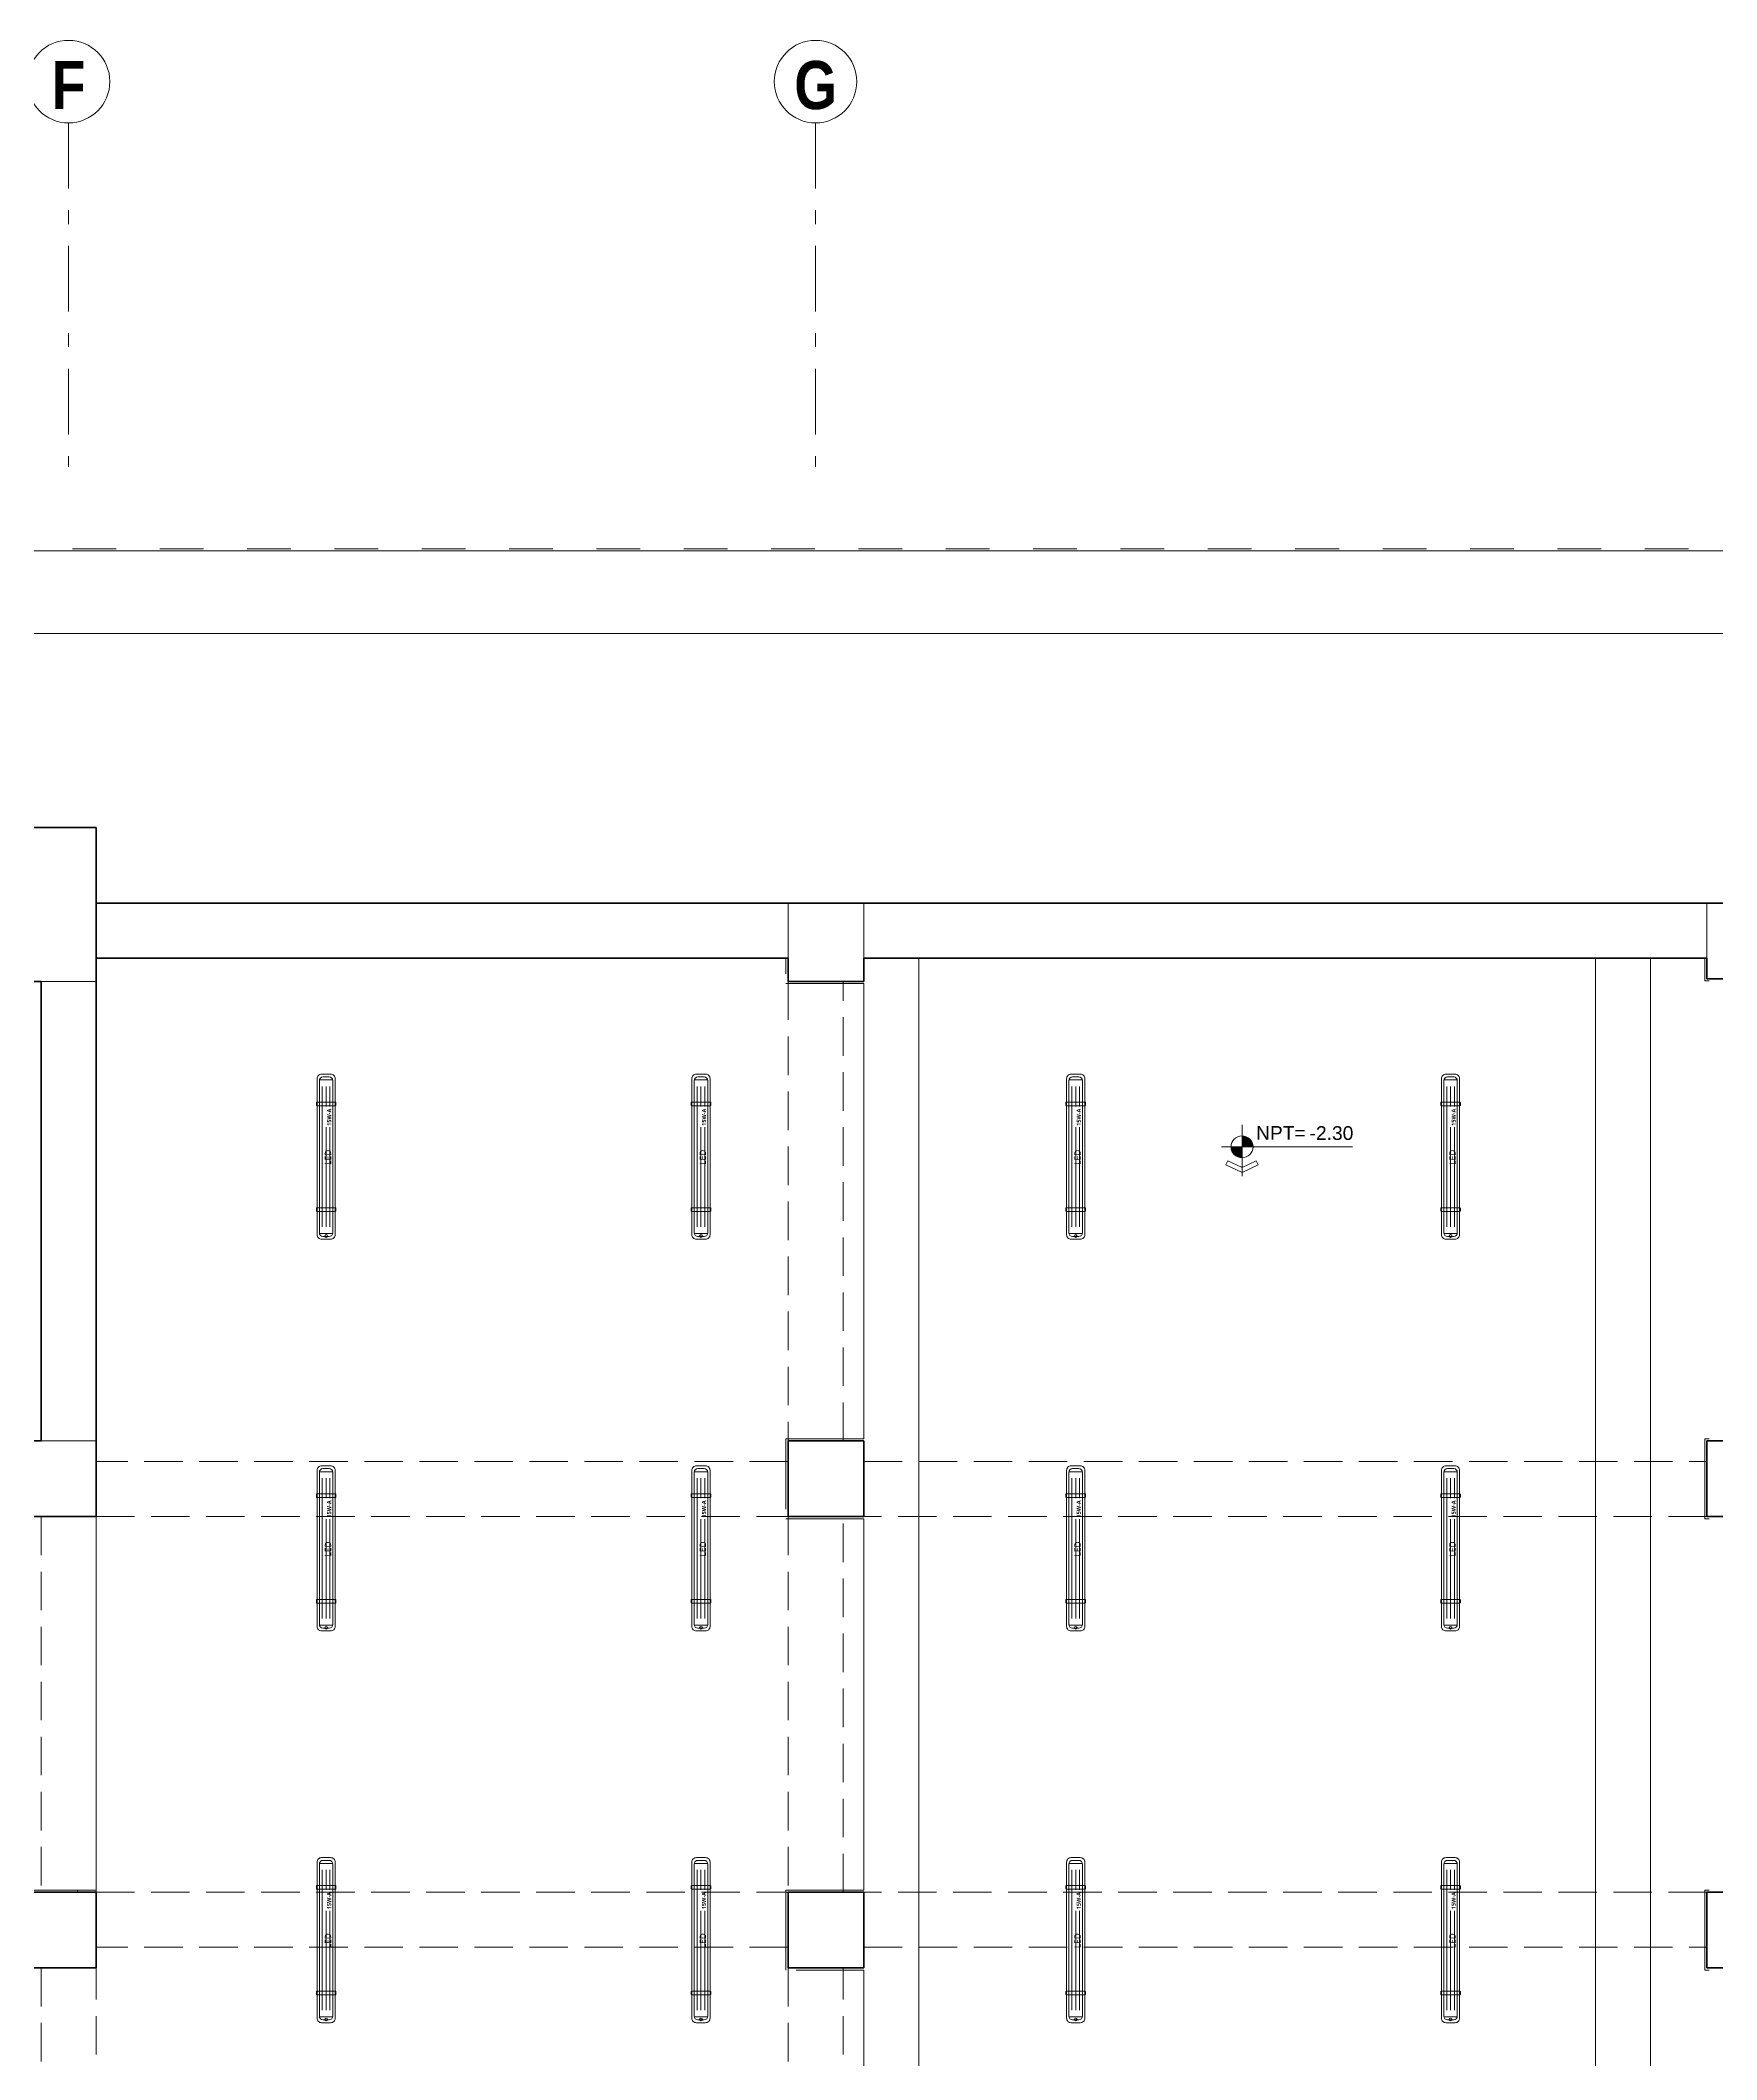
# Model space of a CAD drawing. Header units: metres. Extents: x -4 to 54.5, y -3.3 to 43.7.
# Drawn here: x 32.3 to 44.49, y 29.02 to 43.69 of the extents above; entities that cross this region are included whole.
import ezdxf

# ---------------------------------------------------------------- set-up
doc = ezdxf.new("R2010")
doc.units = ezdxf.units.M
for name, pattern in [('Dash', [0.635, 0.3175, -0.3175]), ('Dash Dot 3_16_', [0.79375, 0.47625, -0.15875, 0, -0.15875]), ('Dash_2_', [0.635, 0.3175, -0.3175]), ('Derribado', [0.4, 0.28, -0.12])]:
    doc.linetypes.add(name, pattern=pattern)
doc.layers.get('0').update_dxf_attribs({"color": 8})
for name, color, linetype, lineweight in [('A-AREA', 8, 'Continuous', 9), ('A-DETL', 8, 'Continuous', 9), ('A-FLOR', 8, 'Continuous', 18), ('A-WALL', 8, 'Continuous', 9), ('C-PROP-LINE', 8, 'Continuous', 9), ('G-ANNO-DIMS', 8, 'Continuous', 9), ('S-COLS', 8, 'Continuous', 9), ('S-FNDN', 8, 'Continuous', 9), ('S-GRID', 8, 'Continuous', 9), ('S-GRID-IDEN', 8, 'Continuous', 9)]:
    doc.layers.add(name, color=color, linetype=linetype, lineweight=lineweight)
doc.layers.add('IE-LUM-L-01-15', color=5, linetype='Continuous', lineweight=18, true_color=0x126b94)
doc.styles.add('Arial Narrow_B_1', font='ARIALNB.TTF', dxfattribs={"height": 0.35})
doc.styles.add('Arial_5', font='arial.ttf', dxfattribs={"height": 0.1})
doc.styles.add('EI_LUM_BOLD', font='OpenSans-Semibold.ttf')
doc.styles.add('EI_LUM_REGULAR', font='OpenSans-Regular.ttf')

# ---------------------------------------------------------------- blocks, each defined once
blk = doc.blocks.new('Family - ___-3742183-NIV_A_S01_SÓTANO 1')
at = {"layer": 'C-PROP-LINE', "linetype": 'Dash_2_', "lineweight": 18}
blk.add_line((50, 40), (0, 40), dxfattribs=at)
blk = doc.blocks.new('Rejilla - F_gn02SimboloDeRejillaA-4957175-NIV_A_S01_SÓTANO 1')
at = {"layer": 'S-GRID-IDEN'}
blk.add_circle((0, 0), 0.003, dxfattribs=at)
blk = doc.blocks.new('Cotas de elevación - CotaEleVacíoNNpt-3697023-NIV_A_S01_SÓTANO 1')
at = {"layer": 'G-ANNO-DIMS'}
h = blk.add_hatch(color=256, dxfattribs=at)
edge = h.paths.add_edge_path()
edge.add_arc((0, 0.00214), 0.0008, 0, 90, ccw=False)
edge.add_line((0.0008, 0.00214), (0, 0.00214))
edge.add_line((0, 0.00214), (0, 0.00294))
h = blk.add_hatch(color=256, dxfattribs=at)
edge = h.paths.add_edge_path()
edge.add_arc((0, 0.00214), 0.0008, 0, 90, ccw=False)
edge.add_line((0.0008, 0.00214), (0, 0.00214))
edge.add_line((0, 0.00214), (0, 0.00294))
h = blk.add_hatch(color=256, dxfattribs=at)
edge = h.paths.add_edge_path()
edge.add_line((-0.0008, 0.00214), (0, 0.00214))
edge.add_line((0, 0.00214), (0, 0.00134))
edge.add_arc((0, 0.00214), 0.0008, 180, 270, ccw=False)
for p, q in [((0, 0.00214), (0, 0.00375)), ((0, 0.00294), (0, 0.00214)), ((0, 0.00214), (0, 0.00294)), ((0, 0.00214), (0, 0.00294)), ((0, 0.00294), (0, 0.00214)), ((0, 0.00214), (-0.00148, 0.00214)), ((-0.0008, 0.00214), (0, 0.00214)), ((0, 0.00214), (-0.0008, 0.00214)), ((-0.0008, 0.00214), (0, 0.00214)), ((0, 0.00214), (0.0008, 0.00214)), ((0, 0.00134), (0, 0.00214)), ((0, 0.00214), (0.0008, 0.00214)), ((0, 0.00214), (0.00803, 0.00214)), ((0, 0.00214), (0, 0)), ((-0.00118, 0.00082), (-0.00104, 0.00112)), ((0, 0.00027), (-0.00118, 0.00082)), ((0, 0.00063), (-0.00104, 0.00112)), ((0, 0.00063), (0.00104, 0.00112)), ((0, 0.00027), (0.00118, 0.00082)), ((0.00118, 0.00082), (0.00104, 0.00112))]:
    blk.add_line(p, q, dxfattribs=at)
for start, end in [(360, 180), (90, 180), (90, 180), (360, 90), (360, 90), (180, 360), (180, 270)]:
    blk.add_arc((0, 0.00214), 0.0008, start, end, dxfattribs=at)
blk = doc.blocks.new('EST-ColumnaRectangularConcretoEst - C155x55cm-5263964-NIV_A_S01_SÓTANO 1')
at = {"layer": 'S-COLS', "lineweight": 50}
for p, q in [((0.275, 0.275), (-0.275, 0.275)), ((-0.275, 0.275), (-0.275, -0.275)), ((0.275, -0.275), (0.275, 0.275)), ((-0.275, -0.275), (0.275, -0.275))]:
    blk.add_line(p, q, dxfattribs=at)
blk = doc.blocks.new('EST-ColumnaRectangularConcretoEst - C155x55cm-V1-NIV_A_S01_SÓTANO 1')
at = {"layer": 'S-COLS', "lineweight": 50}
for p, q in [((0.275, 0.275), (-0.275, 0.275)), ((-0.275, 0.275), (-0.275, -0.275)), ((0.275, -0.275), (0.275, 0.275)), ((-0.275, -0.275), (0.275, -0.275))]:
    blk.add_line(p, q, dxfattribs=at)
blk = doc.blocks.new('EST-ColumnaRectangularConcretoEst - C155x55cm-V2-NIV_A_S01_SÓTANO 1')
at = {"layer": 'S-COLS', "lineweight": 50}
for p, q in [((0.275, 0.275), (-0.275, 0.275)), ((-0.275, 0.275), (-0.275, -0.275)), ((0.275, -0.275), (0.275, 0.275)), ((-0.275, -0.275), (0.275, -0.275))]:
    blk.add_line(p, q, dxfattribs=at)
blk = doc.blocks.new('EST-ColumnaRectangularConcretoEst - C155x55cm-V8-NIV_A_S01_SÓTANO 1')
at = {"layer": 'S-COLS', "lineweight": 50}
for p, q in [((0.275, 0.275), (-0.275, 0.275)), ((-0.275, 0.275), (-0.275, -0.275)), ((0.275, -0.275), (0.275, 0.275)), ((-0.275, -0.275), (0.275, -0.275))]:
    blk.add_line(p, q, dxfattribs=at)
blk = doc.blocks.new('Family - ___-5400166-NIV_A_S01_SÓTANO 1')
at = {"layer": 'C-PROP-LINE', "linetype": 'Dash', "lineweight": 13}
blk.add_line((50, 40), (0, 40), dxfattribs=at)
blk = doc.blocks.new('EI_LUM_L_01_15')
at = {"color": 0, "lineweight": 9}
for p, q in [((-5.58, 0.5), (-5.58, -0.5)), ((-5.1, 0.28), (5.1, 0.28)), ((-5.1, 0), (2.14, 0)), ((3.65, 0), (5.1, 0)), ((5.58, 0.5), (5.58, -0.5)), ((-5.1, -0.28), (2.14, -0.28)), ((3.65, -0.28), (5.1, -0.28))]:
    blk.add_line(p, q, dxfattribs=at)
at = {"color": 0, "lineweight": 13}
blk.add_lwpolyline([(-5.67, -0.66), (5.67, -0.66, 0.414214), (6, -0.33), (6, 0.33, 0.414214), (5.67, 0.66), (-5.67, 0.66, 0.414214), (-6, 0.33), (-6, -0.33, 0.414214)], format="xyb", close=True, dxfattribs=at)
at = {"color": 0, "lineweight": 9}
for points in [[(-5.53, -0.49), (5.53, -0.49, 0.414214), (5.8, -0.23), (5.8, 0.23, 0.414214), (5.53, 0.49), (-5.53, 0.49, 0.414214), (-5.8, 0.23), (-5.8, -0.23, 0.414214)], [(-3.93, -0.71), (-3.75, -0.71, 0.414214), (-3.71, -0.67), (-3.71, 0.67, 0.414214), (-3.75, 0.71), (-3.93, 0.71, 0.414214), (-3.97, 0.67), (-3.97, -0.67, 0.414214)], [(3.75, -0.71), (3.93, -0.71, 0.414214), (3.97, -0.67), (3.97, 0.67, 0.414214), (3.93, 0.71), (3.75, 0.71, 0.414214), (3.71, 0.67), (3.71, -0.67, 0.414214)]]:
    blk.add_lwpolyline(points, format="xyb", close=True, dxfattribs=at)
blk.add_circle((-5.76, 0), 0.099, dxfattribs=at)
for s, height, style, p in [('LED', 0.465, 'EI_LUM_REGULAR', (-0.59, -0.37)), ('15W-A', 0.299, 'EI_LUM_BOLD', (2.25, -0.37))]:
    blk.add_text(s, height=height, dxfattribs=dict(at, style=style)).set_placement(p)
at = {"style": 'EI_LUM_REGULAR', "flags": 1}
for tag in ['ALTURA_M', 'AMBIENTE', 'TIPO', 'ID', 'IP', 'GIRO_REFERENCIA', 'DESCRIPCION', 'POTENCIA_W', 'FLUJO_NOMINAL_LM', 'FLUJO_CALCULO_LM', 'MONTAJE', 'PAGINA_PDF', 'NUMERO_LOCAL', 'ESTADO', 'NPT_M', 'FUENTE_XY']:
    blk.add_attdef(tag, (0, 0), '', height=2.5, dxfattribs=at)

msp = doc.modelspace()

# ---------------------------------------------------------------- linework, layer by layer
at = {"layer": 'A-AREA'}
msp.add_line((32.575, 30.235), (32.575, 30.25), dxfattribs=at)
at = {"layer": 'A-DETL', "linetype": 'Derribado', "lineweight": 18}
for p, q in [((37.74, 37.425), (32.71, 37.425)), ((32.71, 37.425), (32.71, 37.025)), ((37.74, 37.025), (37.74, 37.425)), ((44.42, 37.425), (38.29, 37.425)), ((38.29, 37.425), (38.29, 37.025)), ((44.42, 37.025), (44.42, 37.425)), ((32.71, 37.025), (37.74, 37.025)), ((38.29, 37.025), (44.42, 37.025)), ((32.31, 36.855), (32.31, 33.515)), ((32.71, 36.855), (32.31, 36.855)), ((32.71, 33.515), (32.71, 36.855)), ((38.14, 36.855), (37.74, 36.855)), ((37.74, 36.855), (37.74, 33.515)), ((38.14, 33.515), (38.14, 36.855)), ((32.31, 33.515), (32.71, 33.515)), ((37.74, 33.515), (38.14, 33.515)), ((37.74, 33.365), (32.71, 33.365)), ((32.71, 33.365), (32.71, 32.965)), ((37.74, 32.965), (37.74, 33.365)), ((38.29, 32.965), (38.29, 33.365)), ((38.29, 33.365), (44.42, 33.365)), ((44.42, 33.365), (44.42, 32.965)), ((32.71, 32.965), (32.31, 32.965)), ((32.31, 32.965), (32.31, 30.235)), ((32.71, 30.235), (32.71, 32.965)), ((32.71, 32.965), (37.74, 32.965)), ((38.14, 32.965), (37.74, 32.965)), ((37.74, 32.965), (37.74, 30.235)), ((38.14, 30.235), (38.14, 32.965)), ((44.42, 32.965), (38.29, 32.965)), ((32.31, 30.235), (32.71, 30.235)), ((32.71, 30.235), (37.74, 30.235)), ((32.71, 29.835), (32.71, 30.235)), ((37.74, 30.235), (37.74, 29.835)), ((37.74, 30.235), (38.14, 30.235)), ((44.42, 30.235), (38.29, 30.235)), ((38.29, 30.235), (38.29, 29.835)), ((44.42, 29.835), (44.42, 30.235)), ((37.74, 29.835), (32.71, 29.835)), ((38.29, 29.835), (44.42, 29.835)), ((32.71, 29.685), (32.31, 29.685)), ((32.31, 29.685), (32.31, 24.655)), ((32.71, 24.655), (32.71, 29.685)), ((38.14, 29.685), (37.74, 29.685)), ((37.74, 29.685), (37.74, 24.655)), ((38.14, 24.655), (38.14, 29.685))]:
    msp.add_line(p, q, dxfattribs=at)
at = {"layer": 'A-FLOR', "lineweight": 9}
for p, q in [((37.725, 36.91), (37.725, 37.025)), ((38.69, 37.025), (38.69, 24.26)), ((43.61, 24.26), (43.61, 37.025)), ((44.01, 37.025), (44.01, 24.26)), ((44.405, 36.86), (44.405, 37.025)), ((38.29, 36.84), (37.725, 36.84)), ((38.29, 33.53), (38.29, 36.84)), ((44.435, 36.86), (44.405, 36.86)), ((37.725, 33.02), (37.725, 33.53)), ((37.725, 33.53), (38.29, 33.53)), ((44.405, 32.95), (44.405, 33.53)), ((44.405, 33.53), (44.435, 33.53)), ((32.71, 30.25), (32.71, 32.965)), ((38.29, 32.95), (37.725, 32.95)), ((38.29, 30.25), (38.29, 32.95)), ((44.435, 32.95), (44.405, 32.95)), ((32.145, 30.25), (32.71, 30.25)), ((32.71, 30.25), (32.71, 30.235)), ((37.725, 29.67), (37.725, 30.25)), ((37.725, 30.25), (38.29, 30.25)), ((44.405, 29.67), (44.405, 30.25)), ((44.405, 30.25), (44.435, 30.25)), ((38.29, 29.67), (37.8, 29.67)), ((38.29, 24.67), (38.29, 29.67)), ((44.435, 29.67), (44.405, 29.67))]:
    msp.add_line(p, q, dxfattribs=at)
at = {"layer": 'A-WALL', "lineweight": 50}
for p, q in [((37.74, 37.425), (32.71, 37.425)), ((32.71, 37.425), (32.71, 37.025)), ((44.42, 37.425), (38.29, 37.425)), ((32.71, 37.025), (37.74, 37.025)), ((38.29, 37.025), (44.42, 37.025)), ((32.31, 36.855), (32.31, 33.515)), ((32.71, 33.515), (32.71, 36.855))]:
    msp.add_line(p, q, dxfattribs=at)
at = {"layer": 'A-WALL', "lineweight": 5}
for p, q in [((37.74, 37.025), (37.74, 37.425)), ((38.29, 37.425), (38.29, 37.025)), ((44.42, 37.025), (44.42, 37.425)), ((32.71, 36.855), (32.31, 36.855)), ((32.31, 33.515), (32.71, 33.515))]:
    msp.add_line(p, q, dxfattribs=at)
at = {"layer": 'S-COLS', "lineweight": 50}
for p, q in [((32.71, 37.975), (32.16, 37.975)), ((32.71, 36.855), (32.71, 37.975)), ((38.29, 37.425), (37.74, 37.425)), ((44.97, 37.425), (44.42, 37.425)), ((37.74, 37.025), (37.74, 36.855)), ((38.29, 36.855), (38.29, 37.025)), ((44.42, 37.025), (44.42, 36.875)), ((32.16, 36.855), (32.31, 36.855)), ((37.74, 36.855), (38.29, 36.855)), ((44.42, 36.875), (44.97, 36.875)), ((32.31, 33.515), (32.16, 33.515)), ((32.71, 32.965), (32.71, 33.515)), ((38.29, 33.515), (37.74, 33.515)), ((37.74, 33.515), (37.74, 32.965)), ((38.29, 32.965), (38.29, 33.515)), ((32.16, 32.965), (32.71, 32.965)), ((37.74, 32.965), (38.29, 32.965))]:
    msp.add_line(p, q, dxfattribs=at)
at = {"layer": 'S-COLS', "lineweight": 5}
for p, q in [((37.74, 37.425), (37.74, 37.025)), ((38.29, 37.025), (38.29, 37.425)), ((44.42, 37.425), (44.42, 37.025)), ((32.31, 36.855), (32.71, 36.855)), ((32.71, 33.515), (32.31, 33.515))]:
    msp.add_line(p, q, dxfattribs=at)
at = {"layer": 'S-FNDN'}
for p, q in [((35.39, 39.985), (27.87, 39.985)), ((41.9, 39.985), (35.39, 39.985)), ((49.72, 39.985), (41.9, 39.985)), ((27.87, 39.385), (35.39, 39.385)), ((35.39, 39.385), (41.9, 39.385)), ((41.9, 39.385), (49.72, 39.385))]:
    msp.add_line(p, q, dxfattribs=at)
at = {"layer": 'S-GRID', "linetype": 'Dash Dot 3_16_'}
for p, q in [((32.51, 43.095), (32.51, 40.595)), ((37.94, 43.095), (37.94, 40.595))]:
    msp.add_line(p, q, dxfattribs=at)

# ---------------------------------------------------------------- block references
at = {"layer": 'C-PROP-LINE', "linetype": 'Dash_2_', "lineweight": 18}
msp.add_blockref('Family - ___-3742183-NIV_A_S01_SÓTANO 1', (0, 0), dxfattribs=at)
at = {"layer": 'G-ANNO-DIMS', "xscale": 99.99999999999991, "yscale": 99.99999999999991, "zscale": 99.99999999999991}
msp.add_blockref('Cotas de elevación - CotaEleVacíoNNpt-3697023-NIV_A_S01_SÓTANO 1', (41.04, 35.439), dxfattribs=at)
at = {"layer": 'IE-LUM-L-01-15', "xscale": 0.1, "yscale": 0.1, "zscale": 0.1, "rotation": 90}
for p in [(34.382, 35.581), (37.107, 35.581), (39.831, 35.581), (42.556, 35.581), (34.382, 32.734), (37.107, 32.734), (39.831, 32.734), (42.556, 32.734), (34.382, 29.887), (37.107, 29.887), (39.831, 29.887), (42.556, 29.887)]:
    msp.add_blockref('EI_LUM_L_01_15', p, dxfattribs=at)
at = {"layer": 'S-COLS', "lineweight": 5}
for name, p in [('EST-ColumnaRectangularConcretoEst - C155x55cm-V1-NIV_A_S01_SÓTANO 1', (44.695, 33.24)), ('EST-ColumnaRectangularConcretoEst - C155x55cm-V8-NIV_A_S01_SÓTANO 1', (32.435, 29.96)), ('EST-ColumnaRectangularConcretoEst - C155x55cm-V2-NIV_A_S01_SÓTANO 1', (38.015, 29.96)), ('EST-ColumnaRectangularConcretoEst - C155x55cm-5263964-NIV_A_S01_SÓTANO 1', (44.695, 29.96))]:
    msp.add_blockref(name, p, dxfattribs=at)
at = {"layer": 'S-GRID-IDEN', "xscale": 99.99999999999991, "yscale": 99.99999999999991, "zscale": 99.99999999999991, "rotation": 180}
for p in [(32.51, 43.395), (37.94, 43.395)]:
    msp.add_blockref('Rejilla - F_gn02SimboloDeRejillaA-4957175-NIV_A_S01_SÓTANO 1', p, dxfattribs=at)

# ---------------------------------------------------------------- texts
at = {"layer": 'S-GRID-IDEN', "char_height": 0.35, "attachment_point": 1, "style": 'Arial Narrow_B_1'}
for s, insert, width in [('\\fArial Narrow|b1|i0|c0|p34|;F', (32.388, 43.545), 0.30464), ('\\fArial Narrow|b1|i0|c0|p34|;G', (37.785, 43.545), 0.38481)]:
    msp.add_mtext(s, dxfattribs=dict(at, insert=insert, width=width))

# ---------------------------------------------------------------- next in the draw order: texts
at = {"layer": 'G-ANNO-DIMS', "insert": (41.142, 35.804), "char_height": 0.1, "width": 0.41688, "attachment_point": 1, "style": 'Arial_5', "bg_fill": 3, "box_fill_scale": 1.25, "bg_fill_color": 9, "bg_fill_true_color": 13158600, "bg_fill_transparency": 0}
msp.add_mtext('NPT=', dxfattribs=at)

# ---------------------------------------------------------------- next in the draw order: texts
at = {"layer": 'G-ANNO-DIMS', "insert": (41.531, 35.803), "char_height": 0.1, "width": 0.38076, "attachment_point": 1, "line_spacing_factor": 0.941778, "style": 'Arial_5', "bg_fill": 3, "box_fill_scale": 1.25, "bg_fill_color": 9, "bg_fill_true_color": 13158600, "bg_fill_transparency": 0}
msp.add_mtext('-2.30', dxfattribs=at)

# ---------------------------------------------------------------- next in the draw order: block references
at = {"layer": 'C-PROP-LINE', "linetype": 'Dash', "lineweight": 13}
msp.add_blockref('Family - ___-5400166-NIV_A_S01_SÓTANO 1', (0, 0), dxfattribs=at)

doc.saveas('drawing.dxf')
